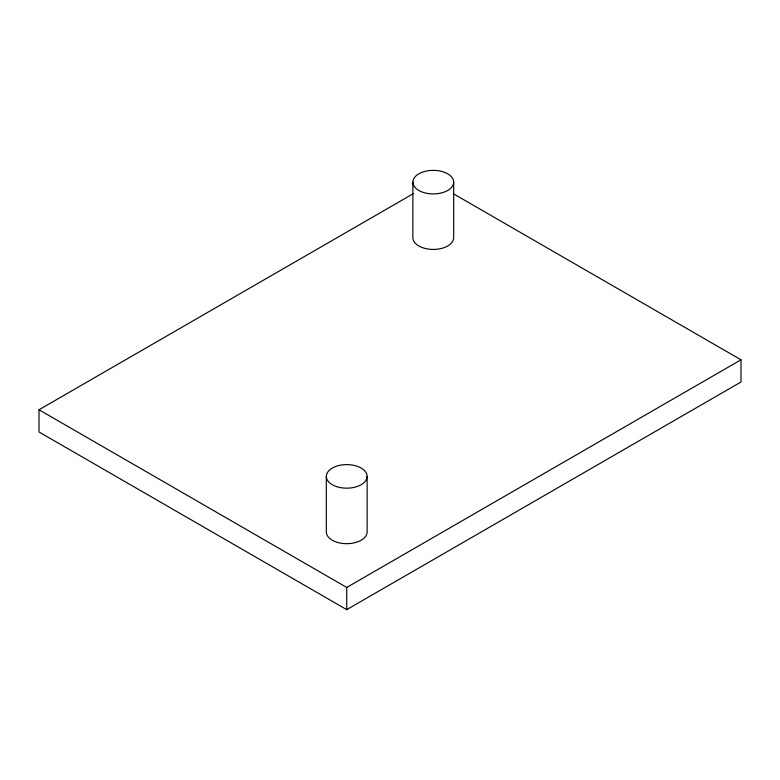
<?xml version="1.0" encoding="UTF-8"?>
<svg xmlns="http://www.w3.org/2000/svg" width="780" height="780" viewBox="0 0 780 780"><rect width="100%" height="100%" fill="white"/><g stroke="black" fill="none" stroke-linecap="round" stroke-linejoin="round"><path stroke-width="1.17" d="M453.297 193.694L741 359.804L741 382.005L346.729 609.638L39 431.974L39 409.773L413.244 193.703M39 409.773L346.729 587.438L741 359.804M453.677 182.14A20.397 11.778 0 0 1 423.072 192.338A20.397 11.778 0 0 1 423.072 171.941A20.397 11.778 0 0 1 453.677 182.14L453.677 237.656A20.397 11.778 0 0 1 433.27 249.434A20.397 11.778 0 0 1 412.873 237.656L412.873 182.14M367.127 476.453A20.397 11.778 0 0 1 336.443 486.564A20.397 11.778 0 0 1 336.609 466.167A20.397 11.778 0 0 1 367.127 476.453L367.127 531.97A20.397 11.778 0 0 1 346.622 543.689A20.397 11.778 0 0 1 326.323 531.853L326.323 476.336M346.729 587.438L346.729 609.638"/></g></svg>
